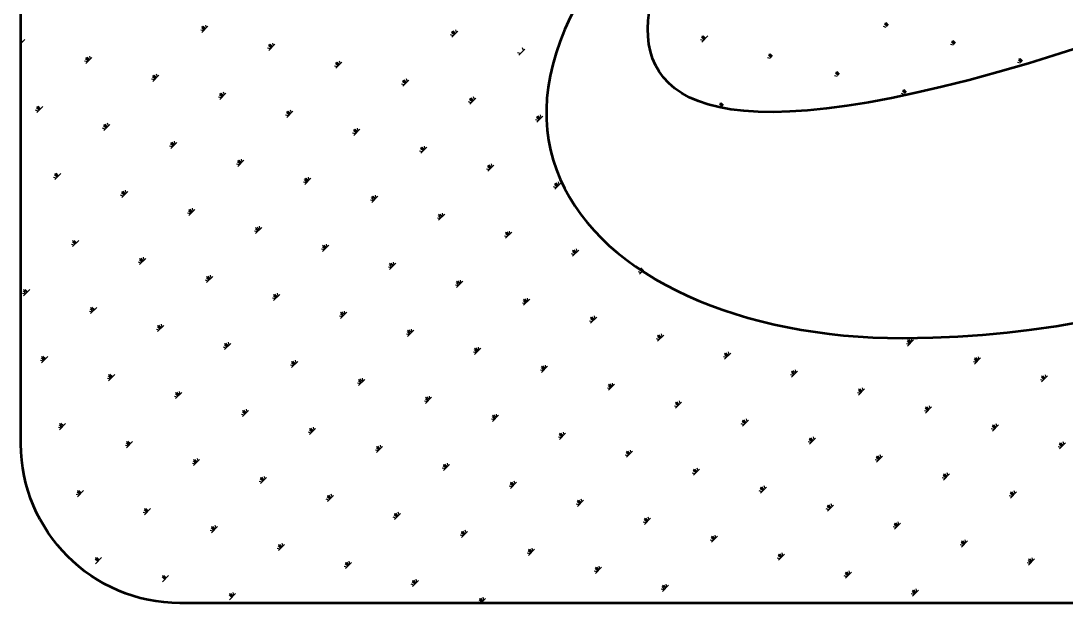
# Model space of a CAD drawing. Extents: x 962303 to 1579583, y -174742 to 224716.
# Drawn here: x 1404061 to 1405011, y 178968 to 179496 of the extents above; entities that cross this region are included whole.
import ezdxf

# ---------------------------------------------------------------- set-up
doc = ezdxf.new("R2010")
doc.units = 0
doc.header["$LTSCALE"] = 1000
doc.header["$MEASUREMENT"] = 0
doc.layers.add('PUB_TITLE', color=4, linetype='Continuous')

msp = doc.modelspace()

# ---------------------------------------------------------------- linework, layer by layer
at = {"layer": 'PUB_TITLE', "color": 4}
for p, q in [((1404226.82, 179487.23), (1404224.39, 179487.88)), ((1404227.52, 179487.93), (1404225.29, 179490.15)), ((1404228.21, 179488.62), (1404225.43, 179491.41)), ((1404225.43, 179485.84), (1404231, 179491.41)), ((1404228.91, 179489.32), (1404226.68, 179491.54)), ((1404229.6, 179490.01), (1404228.95, 179492.45)), ((1404456.71, 179485.64), (1404456.06, 179488.08)), ((1404847.29, 179490.43), (1404844.86, 179491.08)), ((1404847.99, 179491.12), (1404845.76, 179493.35)), ((1404848.68, 179491.82), (1404845.9, 179494.6)), ((1404849.38, 179492.52), (1404847.15, 179494.74)), ((1404061.06, 179475.79), (1404064.74, 179479.47)), ((1404062.65, 179477.38), (1404061.06, 179478.97)), ((1404453.93, 179482.86), (1404451.49, 179483.51)), ((1404454.62, 179483.56), (1404452.4, 179485.78)), ((1404455.32, 179484.25), (1404452.54, 179487.04)), ((1404452.54, 179481.47), (1404458.1, 179487.04)), ((1404456.02, 179484.95), (1404453.79, 179487.18)), ((1404681.03, 179478.49), (1404678.6, 179479.14)), ((1404681.73, 179479.19), (1404679.5, 179481.41)), ((1404682.43, 179479.88), (1404679.64, 179482.67)), ((1404679.64, 179477.1), (1404685.21, 179482.67)), ((1404683.12, 179480.58), (1404680.9, 179482.81)), ((1404909.53, 179475.51), (1404906.75, 179478.3)), ((1404910.23, 179476.21), (1404908, 179478.44)), ((1404061.96, 179476.68), (1404061.06, 179477.58)), ((1404061.26, 179475.99), (1404061.06, 179476.19)), ((1404287.67, 179470.92), (1404285.24, 179471.58)), ((1404288.37, 179471.62), (1404286.14, 179473.85)), ((1404289.06, 179472.32), (1404286.28, 179475.1)), ((1404286.28, 179469.53), (1404291.85, 179475.1)), ((1404289.76, 179473.01), (1404287.53, 179475.24)), ((1404290.46, 179473.71), (1404289.8, 179476.14)), ((1404513.39, 179465.16), (1404518.96, 179470.73)), ((1404517.56, 179469.34), (1404516.91, 179471.77)), ((1404908.14, 179474.12), (1404905.71, 179474.77)), ((1404908.84, 179474.82), (1404906.61, 179477.05)), ((1404121.42, 179458.99), (1404118.98, 179459.64)), ((1404122.11, 179459.68), (1404119.89, 179461.91)), ((1404122.81, 179460.38), (1404120.03, 179463.16)), ((1404120.03, 179457.59), (1404125.59, 179463.16)), ((1404123.51, 179461.08), (1404121.28, 179463.3)), ((1404124.2, 179461.77), (1404123.55, 179464.21)), ((1404349.92, 179456.01), (1404347.13, 179458.79)), ((1404347.13, 179453.23), (1404352.7, 179458.79)), ((1404350.61, 179456.71), (1404348.39, 179458.93)), ((1404351.31, 179457.4), (1404350.66, 179459.84)), ((1404514.78, 179466.55), (1404512.35, 179467.21)), ((1404741.89, 179462.19), (1404739.45, 179462.84)), ((1404742.58, 179462.88), (1404740.36, 179465.11)), ((1404743.28, 179463.58), (1404740.5, 179466.36)), ((1404743.98, 179464.27), (1404741.75, 179466.5)), ((1404969.69, 179458.51), (1404967.46, 179460.74)), ((1404970.39, 179459.21), (1404967.6, 179461.99)), ((1404971.08, 179459.9), (1404968.86, 179462.13)), ((1404348.53, 179454.62), (1404346.09, 179455.27)), ((1404349.22, 179455.31), (1404346.99, 179457.54)), ((1404804.13, 179447.27), (1404801.35, 179450.06)), ((1404804.83, 179447.97), (1404802.6, 179450.2)), ((1404969, 179457.82), (1404966.56, 179458.47)), ((1404182.27, 179442.68), (1404179.84, 179443.33)), ((1404182.97, 179443.38), (1404180.74, 179445.6)), ((1404183.66, 179444.07), (1404180.88, 179446.86)), ((1404180.88, 179441.29), (1404186.45, 179446.86)), ((1404184.36, 179444.77), (1404182.13, 179447)), ((1404185.06, 179445.47), (1404184.4, 179447.9)), ((1404410.08, 179439.01), (1404407.85, 179441.24)), ((1404410.77, 179439.7), (1404407.99, 179442.49)), ((1404407.99, 179436.92), (1404413.56, 179442.49)), ((1404411.47, 179440.4), (1404409.24, 179442.63)), ((1404412.16, 179441.1), (1404411.51, 179443.53)), ((1404802.74, 179445.88), (1404800.31, 179446.53)), ((1404803.44, 179446.58), (1404801.21, 179448.8)), ((1404244.52, 179427.77), (1404241.73, 179430.55)), ((1404241.73, 179424.98), (1404247.3, 179430.55)), ((1404245.21, 179428.46), (1404242.99, 179430.69)), ((1404245.91, 179429.16), (1404245.26, 179431.59)), ((1404409.38, 179438.31), (1404406.95, 179438.96)), ((1404864.29, 179430.27), (1404862.06, 179432.5)), ((1404864.99, 179430.97), (1404862.2, 179433.75)), ((1404865.68, 179431.66), (1404863.46, 179433.89)), ((1404243.13, 179426.38), (1404240.69, 179427.03)), ((1404243.82, 179427.07), (1404241.59, 179429.3)), ((1404470.23, 179422.01), (1404467.8, 179422.66)), ((1404470.93, 179422.7), (1404468.7, 179424.93)), ((1404471.62, 179423.4), (1404468.84, 179426.18)), ((1404468.84, 179420.61), (1404474.41, 179426.18)), ((1404472.32, 179424.09), (1404470.09, 179426.32)), ((1404473.02, 179424.79), (1404472.36, 179427.23)), ((1404698.73, 179419.03), (1404695.95, 179421.81)), ((1404699.43, 179419.73), (1404697.2, 179421.95)), ((1404863.59, 179429.57), (1404861.16, 179430.23)), ((1404076.87, 179414.44), (1404074.44, 179415.09)), ((1404077.57, 179415.14), (1404075.34, 179417.36)), ((1404078.26, 179415.83), (1404075.48, 179418.62)), ((1404075.48, 179413.05), (1404081.05, 179418.62)), ((1404078.96, 179416.53), (1404076.73, 179418.75)), ((1404304.67, 179410.77), (1404302.45, 179412.99)), ((1404305.37, 179411.46), (1404302.59, 179414.25)), ((1404302.59, 179408.68), (1404308.15, 179414.25)), ((1404306.07, 179412.16), (1404303.84, 179414.39)), ((1404306.76, 179412.85), (1404306.11, 179415.29)), ((1404697.34, 179417.64), (1404694.91, 179418.29)), ((1404698.04, 179418.33), (1404695.81, 179420.56)), ((1404139.12, 179399.53), (1404136.33, 179402.31)), ((1404136.33, 179396.74), (1404141.9, 179402.31)), ((1404139.81, 179400.22), (1404137.58, 179402.45)), ((1404140.51, 179400.92), (1404139.86, 179403.35)), ((1404303.98, 179410.07), (1404301.54, 179410.72)), ((1404531.09, 179405.7), (1404528.65, 179406.35)), ((1404531.78, 179406.4), (1404529.55, 179408.62)), ((1404532.48, 179407.09), (1404529.69, 179409.88)), ((1404529.69, 179404.31), (1404535.26, 179409.88)), ((1404533.17, 179407.79), (1404530.95, 179410.02)), ((1404533.87, 179408.49), (1404533.22, 179410.92)), ((1404137.72, 179398.13), (1404135.29, 179398.79)), ((1404138.42, 179398.83), (1404136.19, 179401.06)), ((1404364.83, 179393.76), (1404362.4, 179394.42)), ((1404365.53, 179394.46), (1404363.3, 179396.69)), ((1404366.22, 179395.16), (1404363.44, 179397.94)), ((1404363.44, 179392.37), (1404369.01, 179397.94)), ((1404366.92, 179395.85), (1404364.69, 179398.08)), ((1404367.62, 179396.55), (1404366.96, 179398.98)), ((1404199.27, 179382.52), (1404197.05, 179384.75)), ((1404199.97, 179383.22), (1404197.19, 179386)), ((1404197.19, 179380.44), (1404202.75, 179386)), ((1404200.67, 179383.92), (1404198.44, 179386.14)), ((1404201.36, 179384.61), (1404200.71, 179387.05)), ((1404198.58, 179381.83), (1404196.14, 179382.48)), ((1404425.68, 179377.46), (1404423.25, 179378.11)), ((1404426.38, 179378.16), (1404424.15, 179380.38)), ((1404427.08, 179378.85), (1404424.29, 179381.64)), ((1404424.29, 179376.07), (1404429.86, 179381.64)), ((1404427.77, 179379.55), (1404425.55, 179381.77)), ((1404428.47, 179380.24), (1404427.82, 179382.68)), ((1404259.43, 179365.52), (1404257, 179366.17)), ((1404260.13, 179366.22), (1404257.9, 179368.45)), ((1404260.82, 179366.91), (1404258.04, 179369.7)), ((1404258.04, 179364.13), (1404263.61, 179369.7)), ((1404261.52, 179367.61), (1404259.29, 179369.84)), ((1404262.21, 179368.31), (1404261.56, 179370.74)), ((1404487.23, 179361.85), (1404485.01, 179364.08)), ((1404487.93, 179362.55), (1404485.15, 179365.33)), ((1404485.15, 179359.76), (1404490.71, 179365.33)), ((1404488.63, 179363.24), (1404486.4, 179365.47)), ((1404489.32, 179363.94), (1404488.67, 179366.37)), ((1404093.87, 179354.28), (1404091.64, 179356.51)), ((1404094.57, 179354.98), (1404091.78, 179357.76)), ((1404091.78, 179352.19), (1404097.35, 179357.76)), ((1404095.26, 179355.67), (1404093.04, 179357.9)), ((1404323.07, 179352), (1404322.42, 179354.44)), ((1404486.54, 179361.15), (1404484.1, 179361.81)), ((1404093.18, 179353.59), (1404090.74, 179354.24)), ((1404320.28, 179349.22), (1404317.85, 179349.87)), ((1404320.98, 179349.91), (1404318.75, 179352.14)), ((1404321.68, 179350.61), (1404318.89, 179353.39)), ((1404318.89, 179347.82), (1404324.46, 179353.39)), ((1404322.37, 179351.31), (1404320.14, 179353.53)), ((1404547.39, 179344.85), (1404544.96, 179345.5)), ((1404548.09, 179345.54), (1404545.86, 179347.77)), ((1404548.78, 179346.24), (1404546, 179349.02)), ((1404546, 179343.46), (1404551.57, 179349.02)), ((1404549.48, 179346.94), (1404547.25, 179349.16)), ((1404550.18, 179347.63), (1404549.52, 179350.07)), ((1404154.03, 179337.28), (1404151.6, 179337.93)), ((1404154.73, 179337.98), (1404152.5, 179340.2)), ((1404155.42, 179338.67), (1404152.64, 179341.46)), ((1404152.64, 179335.89), (1404158.21, 179341.46)), ((1404156.12, 179339.37), (1404153.89, 179341.6)), ((1404156.81, 179340.06), (1404156.16, 179342.5)), ((1404381.83, 179333.61), (1404379.61, 179335.83)), ((1404382.53, 179334.3), (1404379.75, 179337.09)), ((1404379.75, 179331.52), (1404385.31, 179337.09)), ((1404383.23, 179335), (1404381, 179337.23)), ((1404383.92, 179335.7), (1404383.27, 179338.13)), ((1404217.67, 179323.76), (1404217.01, 179326.19)), ((1404381.14, 179332.91), (1404378.7, 179333.56)), ((1404214.88, 179320.97), (1404212.45, 179321.63)), ((1404215.58, 179321.67), (1404213.35, 179323.9)), ((1404216.27, 179322.37), (1404213.49, 179325.15)), ((1404213.49, 179319.58), (1404219.06, 179325.15)), ((1404216.97, 179323.06), (1404214.74, 179325.29)), ((1404441.99, 179316.61), (1404439.56, 179317.26)), ((1404442.69, 179317.3), (1404440.46, 179319.53)), ((1404443.38, 179318), (1404440.6, 179320.78)), ((1404440.6, 179315.21), (1404446.17, 179320.78)), ((1404444.08, 179318.69), (1404441.85, 179320.92)), ((1404444.77, 179319.39), (1404444.12, 179321.82)), ((1404276.43, 179305.37), (1404274.2, 179307.59)), ((1404277.13, 179306.06), (1404274.34, 179308.85)), ((1404274.34, 179303.28), (1404279.91, 179308.85)), ((1404277.82, 179306.76), (1404275.6, 179308.98)), ((1404278.52, 179307.45), (1404277.87, 179309.89)), ((1404275.74, 179304.67), (1404273.3, 179305.32)), ((1404502.84, 179300.3), (1404500.41, 179300.95)), ((1404503.54, 179301), (1404501.31, 179303.22)), ((1404504.24, 179301.69), (1404501.45, 179304.48)), ((1404501.45, 179298.91), (1404507.02, 179304.48)), ((1404504.93, 179302.39), (1404502.7, 179304.62)), ((1404505.63, 179303.08), (1404504.98, 179305.52)), ((1404109.48, 179292.73), (1404107.05, 179293.38)), ((1404110.18, 179293.43), (1404107.95, 179295.66)), ((1404110.87, 179294.12), (1404108.09, 179296.91)), ((1404108.09, 179291.34), (1404113.66, 179296.91)), ((1404111.57, 179294.82), (1404109.34, 179297.05)), ((1404336.59, 179288.36), (1404334.16, 179289.02)), ((1404337.29, 179289.06), (1404335.06, 179291.29)), ((1404337.98, 179289.76), (1404335.2, 179292.54)), ((1404335.2, 179286.97), (1404340.77, 179292.54)), ((1404338.68, 179290.45), (1404336.45, 179292.68)), ((1404339.37, 179291.15), (1404338.72, 179293.58)), ((1404565.09, 179285.39), (1404562.31, 179288.17)), ((1404562.31, 179282.6), (1404567.87, 179288.17)), ((1404565.79, 179286.08), (1404563.56, 179288.31)), ((1404566.48, 179286.78), (1404565.83, 179289.21)), ((1404171.03, 179277.12), (1404168.8, 179279.35)), ((1404171.73, 179277.82), (1404168.94, 179280.6)), ((1404168.94, 179275.03), (1404174.51, 179280.6)), ((1404172.42, 179278.52), (1404170.2, 179280.74)), ((1404173.12, 179279.21), (1404172.47, 179281.65)), ((1404563.7, 179283.99), (1404561.26, 179284.65)), ((1404564.39, 179284.69), (1404562.17, 179286.92)), ((1404170.34, 179276.43), (1404167.9, 179277.08)), ((1404397.44, 179272.06), (1404395.01, 179272.71)), ((1404398.14, 179272.75), (1404395.91, 179274.98)), ((1404398.83, 179273.45), (1404396.05, 179276.23)), ((1404396.05, 179270.67), (1404401.62, 179276.23)), ((1404399.53, 179274.15), (1404397.3, 179276.37)), ((1404400.23, 179274.84), (1404399.57, 179277.28)), ((1404625.25, 179268.38), (1404623.02, 179270.61)), ((1404625.94, 179269.08), (1404623.16, 179271.87)), ((1404623.16, 179266.3), (1404625.87, 179269.01)), ((1404626.64, 179269.78), (1404624.41, 179272)), ((1404231.19, 179260.12), (1404228.75, 179260.77)), ((1404231.88, 179260.82), (1404229.66, 179263.04)), ((1404232.58, 179261.51), (1404229.8, 179264.3)), ((1404229.8, 179258.73), (1404235.36, 179264.3)), ((1404233.28, 179262.21), (1404231.05, 179264.44)), ((1404233.97, 179262.91), (1404233.32, 179265.34)), ((1404459.69, 179257.14), (1404456.9, 179259.93)), ((1404456.9, 179254.36), (1404462.47, 179259.93)), ((1404460.38, 179257.84), (1404458.16, 179260.07)), ((1404461.08, 179258.54), (1404460.43, 179260.97)), ((1404624.55, 179267.69), (1404622.12, 179268.34)), ((1404065.63, 179248.88), (1404063.4, 179251.11)), ((1404066.33, 179249.58), (1404063.54, 179252.36)), ((1404063.54, 179246.79), (1404069.11, 179252.36)), ((1404067.02, 179250.27), (1404064.79, 179252.5)), ((1404458.3, 179255.75), (1404455.86, 179256.4)), ((1404458.99, 179256.45), (1404456.76, 179258.68)), ((1404064.93, 179248.18), (1404062.5, 179248.84)), ((1404292.04, 179243.82), (1404289.61, 179244.47)), ((1404292.74, 179244.51), (1404290.51, 179246.74)), ((1404293.43, 179245.21), (1404290.65, 179247.99)), ((1404290.65, 179242.42), (1404296.22, 179247.99)), ((1404294.13, 179245.9), (1404291.9, 179248.13)), ((1404294.83, 179246.6), (1404294.17, 179249.03)), ((1404519.85, 179240.14), (1404517.62, 179242.37)), ((1404520.54, 179240.84), (1404517.76, 179243.62)), ((1404517.76, 179238.05), (1404523.33, 179243.62)), ((1404521.24, 179241.53), (1404519.01, 179243.76)), ((1404521.93, 179242.23), (1404521.28, 179244.67)), ((1404125.79, 179231.88), (1404123.35, 179232.53)), ((1404126.48, 179232.58), (1404124.26, 179234.8)), ((1404127.18, 179233.27), (1404124.4, 179236.06)), ((1404124.4, 179230.49), (1404129.96, 179236.06)), ((1404127.88, 179233.97), (1404125.65, 179236.19)), ((1404354.29, 179228.9), (1404351.5, 179231.69)), ((1404351.5, 179226.12), (1404357.07, 179231.69)), ((1404354.98, 179229.6), (1404352.76, 179231.83)), ((1404355.68, 179230.29), (1404355.03, 179232.73)), ((1404519.15, 179239.45), (1404516.72, 179240.1)), ((1404352.9, 179227.51), (1404350.46, 179228.16)), ((1404353.59, 179228.21), (1404351.36, 179230.43)), ((1404580, 179223.14), (1404577.57, 179223.79)), ((1404580.7, 179223.84), (1404578.47, 179226.06)), ((1404581.39, 179224.53), (1404578.61, 179227.32)), ((1404578.61, 179221.75), (1404584.18, 179227.32)), ((1404582.09, 179225.23), (1404579.86, 179227.46)), ((1404582.79, 179225.93), (1404582.13, 179228.36)), ((1404186.64, 179215.57), (1404184.21, 179216.23)), ((1404187.34, 179216.27), (1404185.11, 179218.5)), ((1404188.03, 179216.97), (1404185.25, 179219.75)), ((1404185.25, 179214.18), (1404190.82, 179219.75)), ((1404188.73, 179217.66), (1404186.5, 179219.89)), ((1404189.42, 179218.36), (1404188.77, 179220.79)), ((1404414.44, 179211.9), (1404412.22, 179214.13)), ((1404415.14, 179212.6), (1404412.36, 179215.38)), ((1404412.36, 179209.81), (1404417.92, 179215.38)), ((1404415.84, 179213.29), (1404413.61, 179215.52)), ((1404416.53, 179213.99), (1404415.88, 179216.42)), ((1404643.64, 179209.62), (1404642.99, 179212.05)), ((1404248.89, 179200.66), (1404246.1, 179203.44)), ((1404246.1, 179197.88), (1404251.67, 179203.44)), ((1404249.58, 179201.36), (1404247.35, 179203.58)), ((1404250.28, 179202.05), (1404249.63, 179204.49)), ((1404413.75, 179211.2), (1404411.31, 179211.86)), ((1404640.86, 179206.84), (1404638.42, 179207.49)), ((1404641.55, 179207.53), (1404639.32, 179209.76)), ((1404642.25, 179208.23), (1404639.46, 179211.01)), ((1404639.46, 179205.44), (1404645.03, 179211.01)), ((1404642.94, 179208.92), (1404640.72, 179211.15)), ((1404867.96, 179202.47), (1404865.53, 179203.12)), ((1404868.66, 179203.16), (1404866.43, 179205.39)), ((1404869.36, 179203.86), (1404866.57, 179206.64)), ((1404866.57, 179201.07), (1404872.14, 179206.64)), ((1404870.05, 179204.55), (1404867.82, 179206.78)), ((1404870.75, 179205.25), (1404870.1, 179207.68)), ((1404247.49, 179199.27), (1404245.06, 179199.92)), ((1404248.19, 179199.96), (1404245.96, 179202.19)), ((1404474.6, 179194.9), (1404472.17, 179195.55)), ((1404475.3, 179195.6), (1404473.07, 179197.82)), ((1404475.99, 179196.29), (1404473.21, 179199.08)), ((1404473.21, 179193.51), (1404478.78, 179199.08)), ((1404476.69, 179196.99), (1404474.46, 179199.21)), ((1404477.39, 179197.68), (1404476.73, 179200.12)), ((1404702.41, 179191.23), (1404700.18, 179193.45)), ((1404703.1, 179191.92), (1404700.32, 179194.71)), ((1404700.32, 179189.14), (1404705.89, 179194.71)), ((1404703.8, 179192.62), (1404701.57, 179194.85)), ((1404704.49, 179193.31), (1404703.84, 179195.75)), ((1404081.24, 179187.33), (1404078.81, 179187.98)), ((1404081.94, 179188.03), (1404079.71, 179190.26)), ((1404082.63, 179188.72), (1404079.85, 179191.51)), ((1404079.85, 179185.94), (1404085.42, 179191.51)), ((1404083.33, 179189.42), (1404081.1, 179191.65)), ((1404308.35, 179182.96), (1404305.91, 179183.61)), ((1404309.04, 179183.66), (1404306.82, 179185.89)), ((1404309.74, 179184.35), (1404306.96, 179187.14)), ((1404306.96, 179181.57), (1404312.52, 179187.14)), ((1404310.44, 179185.05), (1404308.21, 179187.28)), ((1404311.13, 179185.75), (1404310.48, 179188.18)), ((1404538.24, 179181.38), (1404537.59, 179183.81)), ((1404701.71, 179190.53), (1404699.28, 179191.18)), ((1404928.82, 179186.16), (1404926.38, 179186.81)), ((1404929.51, 179186.86), (1404927.29, 179189.08)), ((1404930.21, 179187.55), (1404927.43, 179190.34)), ((1404927.43, 179184.77), (1404932.99, 179190.34)), ((1404930.91, 179188.25), (1404928.68, 179190.48)), ((1404931.6, 179188.95), (1404930.95, 179191.38)), ((1404142.79, 179171.72), (1404140.56, 179173.95)), ((1404143.49, 179172.42), (1404140.7, 179175.2)), ((1404140.7, 179169.63), (1404146.27, 179175.2)), ((1404144.18, 179173.11), (1404141.95, 179175.34)), ((1404535.46, 179178.59), (1404533.02, 179179.25)), ((1404536.15, 179179.29), (1404533.92, 179181.52)), ((1404536.85, 179179.99), (1404534.06, 179182.77)), ((1404534.06, 179177.2), (1404539.63, 179182.77)), ((1404537.54, 179180.68), (1404535.32, 179182.91)), ((1404762.56, 179174.22), (1404760.13, 179174.88)), ((1404763.26, 179174.92), (1404761.03, 179177.15)), ((1404763.95, 179175.62), (1404761.17, 179178.4)), ((1404761.17, 179172.83), (1404766.74, 179178.4)), ((1404764.65, 179176.31), (1404762.42, 179178.54)), ((1404765.35, 179177.01), (1404764.69, 179179.44)), ((1404991.06, 179171.25), (1404988.28, 179174.03)), ((1404988.28, 179168.46), (1404993.85, 179174.03)), ((1404991.76, 179171.94), (1404989.53, 179174.17)), ((1404992.45, 179172.64), (1404991.8, 179175.07)), ((1404142.09, 179171.03), (1404139.66, 179171.68)), ((1404369.2, 179166.66), (1404366.77, 179167.31)), ((1404369.9, 179167.35), (1404367.67, 179169.58)), ((1404370.59, 179168.05), (1404367.81, 179170.83)), ((1404367.81, 179165.26), (1404373.38, 179170.83)), ((1404371.29, 179168.75), (1404369.06, 179170.97)), ((1404371.98, 179169.44), (1404371.33, 179171.88)), ((1404597, 179162.98), (1404594.78, 179165.21)), ((1404597.7, 179163.68), (1404594.92, 179166.46)), ((1404594.92, 179160.9), (1404600.48, 179166.46)), ((1404598.4, 179164.38), (1404596.17, 179166.6)), ((1404599.09, 179165.07), (1404598.44, 179167.51)), ((1404989.67, 179169.86), (1404987.24, 179170.51)), ((1404990.37, 179170.55), (1404988.14, 179172.78)), ((1404202.95, 179154.72), (1404200.51, 179155.37)), ((1404203.64, 179155.42), (1404201.42, 179157.64)), ((1404204.34, 179156.11), (1404201.55, 179158.9)), ((1404201.55, 179153.33), (1404207.12, 179158.9)), ((1404205.03, 179156.81), (1404202.81, 179159.04)), ((1404205.73, 179157.5), (1404205.08, 179159.94)), ((1404432.84, 179153.14), (1404432.19, 179155.57)), ((1404596.31, 179162.29), (1404593.87, 179162.94)), ((1404823.42, 179157.92), (1404820.98, 179158.57)), ((1404824.11, 179158.61), (1404821.88, 179160.84)), ((1404824.81, 179159.31), (1404822.02, 179162.1)), ((1404822.02, 179156.53), (1404827.59, 179162.1)), ((1404825.5, 179160.01), (1404823.28, 179162.23)), ((1404826.2, 179160.7), (1404825.55, 179163.14)), ((1404430.05, 179150.35), (1404427.62, 179151)), ((1404430.75, 179151.05), (1404428.52, 179153.27)), ((1404431.45, 179151.74), (1404428.66, 179154.53)), ((1404428.66, 179148.96), (1404434.23, 179154.53)), ((1404432.14, 179152.44), (1404429.91, 179154.67)), ((1404657.16, 179145.98), (1404654.73, 179146.63)), ((1404657.86, 179146.68), (1404655.63, 179148.91)), ((1404658.55, 179147.37), (1404655.77, 179150.16)), ((1404655.77, 179144.59), (1404661.34, 179150.16)), ((1404659.25, 179148.07), (1404657.02, 179150.3)), ((1404659.95, 179148.77), (1404659.29, 179151.2)), ((1404885.66, 179143.01), (1404882.88, 179145.79)), ((1404882.88, 179140.22), (1404888.45, 179145.79)), ((1404886.36, 179143.7), (1404884.13, 179145.93)), ((1404887.05, 179144.4), (1404886.4, 179146.83)), ((1404263.8, 179138.41), (1404261.37, 179139.07)), ((1404264.5, 179139.11), (1404262.27, 179141.34)), ((1404265.19, 179139.81), (1404262.41, 179142.59)), ((1404262.41, 179137.02), (1404267.98, 179142.59)), ((1404265.89, 179140.5), (1404263.66, 179142.73)), ((1404266.58, 179141.2), (1404265.93, 179143.63)), ((1404491.6, 179134.74), (1404489.38, 179136.97)), ((1404492.3, 179135.44), (1404489.52, 179138.22)), ((1404489.52, 179132.65), (1404495.08, 179138.22)), ((1404493, 179136.13), (1404490.77, 179138.36)), ((1404493.69, 179136.83), (1404493.04, 179139.26)), ((1404884.27, 179141.61), (1404881.84, 179142.27)), ((1404884.97, 179142.31), (1404882.74, 179144.54)), ((1404097.55, 179126.48), (1404095.11, 179127.13)), ((1404098.24, 179127.17), (1404096.01, 179129.4)), ((1404098.94, 179127.87), (1404096.15, 179130.65)), ((1404096.15, 179125.09), (1404101.72, 179130.65)), ((1404099.63, 179128.57), (1404097.41, 179130.79)), ((1404327.44, 179124.89), (1404326.79, 179127.33)), ((1404490.91, 179134.05), (1404488.47, 179134.7)), ((1404718.02, 179129.68), (1404715.58, 179130.33)), ((1404718.71, 179130.37), (1404716.48, 179132.6)), ((1404719.41, 179131.07), (1404716.62, 179133.85)), ((1404716.62, 179128.28), (1404722.19, 179133.85)), ((1404720.1, 179131.76), (1404717.88, 179133.99)), ((1404720.8, 179132.46), (1404720.15, 179134.89)), ((1404945.82, 179126), (1404943.59, 179128.23)), ((1404946.51, 179126.7), (1404943.73, 179129.48)), ((1404943.73, 179123.92), (1404949.3, 179129.48)), ((1404947.21, 179127.4), (1404944.98, 179129.62)), ((1404947.91, 179128.09), (1404947.25, 179130.53)), ((1404324.65, 179122.11), (1404322.22, 179122.76)), ((1404325.35, 179122.81), (1404323.12, 179125.03)), ((1404326.05, 179123.5), (1404323.26, 179126.29)), ((1404323.26, 179120.72), (1404328.83, 179126.29)), ((1404326.74, 179124.2), (1404324.51, 179126.42)), ((1404551.76, 179117.74), (1404549.33, 179118.39)), ((1404552.46, 179118.44), (1404550.23, 179120.66)), ((1404553.15, 179119.13), (1404550.37, 179121.92)), ((1404550.37, 179116.35), (1404555.94, 179121.92)), ((1404553.85, 179119.83), (1404551.62, 179122.06)), ((1404554.54, 179120.52), (1404553.89, 179122.96)), ((1404780.26, 179114.76), (1404777.48, 179117.55)), ((1404777.48, 179111.98), (1404783.04, 179117.55)), ((1404780.96, 179115.46), (1404778.73, 179117.69)), ((1404781.65, 179116.16), (1404781, 179118.59)), ((1404945.12, 179125.31), (1404942.69, 179125.96)), ((1404158.4, 179110.17), (1404155.96, 179110.82)), ((1404159.09, 179110.87), (1404156.87, 179113.1)), ((1404159.79, 179111.56), (1404157.01, 179114.35)), ((1404157.01, 179108.78), (1404162.57, 179114.35)), ((1404160.49, 179112.26), (1404158.26, 179114.49)), ((1404386.2, 179106.5), (1404383.98, 179108.73)), ((1404386.9, 179107.2), (1404384.11, 179109.98)), ((1404384.11, 179104.41), (1404389.68, 179109.98)), ((1404387.59, 179107.89), (1404385.37, 179110.12)), ((1404388.29, 179108.59), (1404387.64, 179111.02)), ((1404778.87, 179113.37), (1404776.43, 179114.02)), ((1404779.56, 179114.07), (1404777.34, 179116.29)), ((1405005.98, 179109), (1405003.54, 179109.65)), ((1405006.67, 179109.7), (1405004.44, 179111.93)), ((1405007.37, 179110.39), (1405004.58, 179113.18)), ((1405004.58, 179107.61), (1405010.15, 179113.18)), ((1405008.06, 179111.09), (1405005.84, 179113.32)), ((1405008.76, 179111.79), (1405008.11, 179114.22)), ((1404220.64, 179095.26), (1404217.86, 179098.04)), ((1404217.86, 179092.47), (1404223.43, 179098.04)), ((1404221.34, 179095.96), (1404219.11, 179098.18)), ((1404222.04, 179096.65), (1404221.38, 179099.09)), ((1404385.51, 179105.8), (1404383.07, 179106.46)), ((1404612.61, 179101.43), (1404610.18, 179102.09)), ((1404613.31, 179102.13), (1404611.08, 179104.36)), ((1404614.01, 179102.83), (1404611.22, 179105.61)), ((1404611.22, 179100.04), (1404616.79, 179105.61)), ((1404614.7, 179103.52), (1404612.47, 179105.75)), ((1404615.4, 179104.22), (1404614.75, 179106.65)), ((1404840.42, 179097.76), (1404838.19, 179099.99)), ((1404841.11, 179098.46), (1404838.33, 179101.24)), ((1404838.33, 179095.67), (1404843.9, 179101.24)), ((1404841.81, 179099.15), (1404839.58, 179101.38)), ((1404842.51, 179099.85), (1404841.85, 179102.28)), ((1404219.25, 179093.87), (1404216.82, 179094.52)), ((1404219.95, 179094.56), (1404217.72, 179096.79)), ((1404446.36, 179089.5), (1404443.93, 179090.15)), ((1404447.06, 179090.19), (1404444.83, 179092.42)), ((1404447.75, 179090.89), (1404444.97, 179093.67)), ((1404444.97, 179088.11), (1404450.54, 179093.67)), ((1404448.45, 179091.59), (1404446.22, 179093.81)), ((1404449.14, 179092.28), (1404448.49, 179094.72)), ((1404674.86, 179086.52), (1404672.08, 179089.31)), ((1404672.08, 179083.74), (1404677.64, 179089.31)), ((1404675.56, 179087.22), (1404673.33, 179089.44)), ((1404676.25, 179087.91), (1404675.6, 179090.35)), ((1404839.72, 179097.07), (1404837.29, 179097.72)), ((1404280.8, 179078.26), (1404278.57, 179080.48)), ((1404281.5, 179078.95), (1404278.71, 179081.74)), ((1404278.71, 179076.17), (1404284.28, 179081.74)), ((1404282.19, 179079.65), (1404279.97, 179081.88)), ((1404282.89, 179080.35), (1404282.24, 179082.78)), ((1404673.47, 179085.13), (1404671.03, 179085.78)), ((1404674.16, 179085.82), (1404671.94, 179088.05)), ((1404900.58, 179080.76), (1404898.14, 179081.41)), ((1404901.27, 179081.46), (1404899.04, 179083.68)), ((1404901.97, 179082.15), (1404899.18, 179084.94)), ((1404899.18, 179079.37), (1404904.75, 179084.94)), ((1404902.66, 179082.85), (1404900.44, 179085.08)), ((1404903.36, 179083.54), (1404902.71, 179085.98)), ((1404115.24, 179067.02), (1404112.46, 179069.8)), ((1404112.46, 179064.23), (1404118.03, 179069.8)), ((1404115.94, 179067.71), (1404113.71, 179069.94)), ((1404280.11, 179077.56), (1404277.67, 179078.21)), ((1404507.21, 179073.19), (1404504.78, 179073.84)), ((1404507.91, 179073.89), (1404505.68, 179076.12)), ((1404508.61, 179074.58), (1404505.82, 179077.37)), ((1404505.82, 179071.8), (1404511.39, 179077.37)), ((1404509.3, 179075.28), (1404507.07, 179077.51)), ((1404510, 179075.98), (1404509.34, 179078.41)), ((1404734.32, 179068.82), (1404731.89, 179069.48)), ((1404735.02, 179069.52), (1404732.79, 179071.75)), ((1404735.71, 179070.22), (1404732.93, 179073)), ((1404732.93, 179067.43), (1404738.5, 179073)), ((1404736.41, 179070.91), (1404734.18, 179073.14)), ((1404737.1, 179071.61), (1404736.45, 179074.04)), ((1404964.21, 179067.24), (1404963.56, 179069.67)), ((1404113.85, 179065.62), (1404111.42, 179066.28)), ((1404114.55, 179066.32), (1404112.32, 179068.55)), ((1404340.96, 179061.26), (1404338.52, 179061.91)), ((1404341.65, 179061.95), (1404339.43, 179064.18)), ((1404342.35, 179062.65), (1404339.57, 179065.43)), ((1404339.57, 179059.86), (1404345.13, 179065.43)), ((1404343.05, 179063.34), (1404340.82, 179065.57)), ((1404343.74, 179064.04), (1404343.09, 179066.47)), ((1404569.46, 179058.28), (1404566.67, 179061.06)), ((1404566.67, 179055.49), (1404572.24, 179061.06)), ((1404570.15, 179058.97), (1404567.93, 179061.2)), ((1404570.85, 179059.67), (1404570.2, 179062.11)), ((1404961.43, 179064.45), (1404958.99, 179065.11)), ((1404962.12, 179065.15), (1404959.9, 179067.38)), ((1404962.82, 179065.85), (1404960.04, 179068.63)), ((1404960.04, 179063.06), (1404965.6, 179068.63)), ((1404963.52, 179066.54), (1404961.29, 179068.77)), ((1404175.4, 179050.02), (1404173.17, 179052.24)), ((1404176.1, 179050.71), (1404173.31, 179053.5)), ((1404173.31, 179047.93), (1404178.88, 179053.5)), ((1404176.79, 179051.41), (1404174.57, 179053.63)), ((1404568.07, 179056.89), (1404565.63, 179057.54)), ((1404568.76, 179057.58), (1404566.53, 179059.81)), ((1404795.17, 179052.52), (1404792.74, 179053.17)), ((1404795.87, 179053.21), (1404793.64, 179055.44)), ((1404796.57, 179053.91), (1404793.78, 179056.69)), ((1404793.78, 179051.13), (1404799.35, 179056.69)), ((1404797.26, 179054.61), (1404795.03, 179056.83)), ((1404797.96, 179055.3), (1404797.31, 179057.74)), ((1404174.7, 179049.32), (1404172.27, 179049.97)), ((1404401.81, 179044.95), (1404399.38, 179045.6)), ((1404402.51, 179045.65), (1404400.28, 179047.87)), ((1404403.2, 179046.34), (1404400.42, 179049.13)), ((1404400.42, 179043.56), (1404405.99, 179049.13)), ((1404403.9, 179047.04), (1404401.67, 179049.27)), ((1404404.6, 179047.73), (1404403.94, 179050.17)), ((1404628.92, 179040.58), (1404626.49, 179041.23)), ((1404629.62, 179041.28), (1404627.39, 179043.5)), ((1404630.31, 179041.97), (1404627.53, 179044.76)), ((1404627.53, 179039.19), (1404633.1, 179044.76)), ((1404631.01, 179042.67), (1404628.78, 179044.9)), ((1404631.7, 179043.37), (1404631.05, 179045.8)), ((1404858.81, 179039), (1404858.16, 179041.43)), ((1404235.56, 179033.01), (1404233.12, 179033.67)), ((1404236.25, 179033.71), (1404234.03, 179035.94)), ((1404236.95, 179034.41), (1404234.17, 179037.19)), ((1404234.17, 179031.62), (1404239.73, 179037.19)), ((1404237.65, 179035.1), (1404235.42, 179037.33)), ((1404238.34, 179035.8), (1404237.69, 179038.23)), ((1404463.36, 179029.34), (1404461.13, 179031.57)), ((1404464.06, 179030.04), (1404461.27, 179032.82)), ((1404461.27, 179027.25), (1404466.84, 179032.82)), ((1404464.75, 179030.73), (1404462.53, 179032.96)), ((1404465.45, 179031.43), (1404464.8, 179033.86)), ((1404856.03, 179036.21), (1404853.59, 179036.86)), ((1404856.72, 179036.91), (1404854.5, 179039.14)), ((1404857.42, 179037.6), (1404854.64, 179040.39)), ((1404854.64, 179034.82), (1404860.2, 179040.39)), ((1404858.12, 179038.3), (1404855.89, 179040.53)), ((1404462.67, 179028.64), (1404460.23, 179029.3)), ((1404689.77, 179024.28), (1404687.34, 179024.93)), ((1404690.47, 179024.97), (1404688.24, 179027.2)), ((1404691.17, 179025.67), (1404688.38, 179028.45)), ((1404688.38, 179022.88), (1404693.95, 179028.45)), ((1404691.86, 179026.36), (1404689.63, 179028.59)), ((1404692.56, 179027.06), (1404691.9, 179029.49)), ((1404917.58, 179020.6), (1404915.35, 179022.83)), ((1404918.27, 179021.3), (1404915.49, 179024.08)), ((1404915.49, 179018.51), (1404921.06, 179024.08)), ((1404918.97, 179021.99), (1404916.74, 179024.22)), ((1404919.66, 179022.69), (1404919.01, 179025.12)), ((1404296.41, 179016.71), (1404293.98, 179017.36)), ((1404297.11, 179017.4), (1404294.88, 179019.63)), ((1404297.8, 179018.1), (1404295.02, 179020.88)), ((1404295.02, 179015.32), (1404300.59, 179020.88)), ((1404298.5, 179018.8), (1404296.27, 179021.02)), ((1404299.2, 179019.49), (1404298.54, 179021.93)), ((1404523.52, 179012.34), (1404521.08, 179012.99)), ((1404524.21, 179013.04), (1404521.99, 179015.26)), ((1404524.91, 179013.73), (1404522.13, 179016.52)), ((1404522.13, 179010.95), (1404527.69, 179016.52)), ((1404525.61, 179014.43), (1404523.38, 179016.65)), ((1404526.3, 179015.12), (1404525.65, 179017.56)), ((1404753.41, 179010.75), (1404752.76, 179013.19)), ((1404916.88, 179019.91), (1404914.45, 179020.56)), ((1404130.85, 179005.47), (1404128.63, 179007.7)), ((1404131.55, 179006.16), (1404128.76, 179008.95)), ((1404128.76, 179003.38), (1404134.33, 179008.95)), ((1404132.24, 179006.86), (1404130.02, 179009.09)), ((1404357.96, 179001.1), (1404355.73, 179003.33)), ((1404358.66, 179001.79), (1404355.87, 179004.58)), ((1404355.87, 178999.01), (1404361.44, 179004.58)), ((1404359.35, 179002.49), (1404357.12, 179004.72)), ((1404360.05, 179003.19), (1404359.4, 179005.62)), ((1404750.63, 179007.97), (1404748.19, 179008.62)), ((1404751.32, 179008.67), (1404749.09, 179010.89)), ((1404752.02, 179009.36), (1404749.23, 179012.15)), ((1404749.23, 179006.58), (1404754.8, 179012.15)), ((1404752.71, 179010.06), (1404750.49, 179012.29)), ((1404977.73, 179003.6), (1404975.3, 179004.25)), ((1404978.43, 179004.3), (1404976.2, 179006.52)), ((1404979.13, 179004.99), (1404976.34, 179007.78)), ((1404976.34, 179002.21), (1404981.91, 179007.78)), ((1404979.82, 179005.69), (1404977.59, 179007.92)), ((1404980.52, 179006.39), (1404979.87, 179008.82)), ((1404357.26, 179000.4), (1404354.83, 179001.05)), ((1404584.37, 178996.03), (1404581.94, 178996.69)), ((1404585.07, 178996.73), (1404582.84, 178998.96)), ((1404585.76, 178997.43), (1404582.98, 179000.21)), ((1404582.98, 178994.64), (1404588.55, 179000.21)), ((1404586.46, 178998.12), (1404584.23, 179000.35)), ((1404587.16, 178998.82), (1404586.5, 179001.25)), ((1404812.18, 178992.36), (1404809.95, 178994.59)), ((1404812.87, 178993.06), (1404810.09, 178995.84)), ((1404810.09, 178990.27), (1404815.66, 178995.84)), ((1404813.57, 178993.75), (1404811.34, 178995.98)), ((1404814.26, 178994.45), (1404813.61, 178996.88)), ((1404191.71, 178989.16), (1404189.48, 178991.39)), ((1404192.4, 178989.86), (1404189.62, 178992.64)), ((1404189.62, 178987.07), (1404195.19, 178992.64)), ((1404193.1, 178990.55), (1404190.87, 178992.78)), ((1404418.12, 178984.1), (1404415.68, 178984.75)), ((1404418.81, 178984.79), (1404416.59, 178987.02)), ((1404419.51, 178985.49), (1404416.73, 178988.27)), ((1404416.73, 178982.7), (1404422.29, 178988.27)), ((1404420.21, 178986.19), (1404417.98, 178988.41)), ((1404420.9, 178986.88), (1404420.25, 178989.32)), ((1404647.31, 178981.82), (1404645.09, 178984.04)), ((1404648.01, 178982.51), (1404647.36, 178984.95)), ((1404811.48, 178991.66), (1404809.05, 178992.32)), ((1404252.56, 178972.86), (1404250.33, 178975.08)), ((1404253.26, 178973.55), (1404250.47, 178976.34)), ((1404250.47, 178970.77), (1404256.04, 178976.34)), ((1404253.95, 178974.25), (1404251.72, 178976.48)), ((1404254.65, 178974.94), (1404254, 178977.38)), ((1404645.23, 178979.73), (1404642.79, 178980.38)), ((1404645.92, 178980.42), (1404643.69, 178982.65)), ((1404646.62, 178981.12), (1404643.83, 178983.9)), ((1404643.83, 178978.34), (1404649.4, 178983.9)), ((1404872.33, 178975.36), (1404869.9, 178976.01)), ((1404873.03, 178976.05), (1404870.8, 178978.28)), ((1404873.73, 178976.75), (1404870.94, 178979.54)), ((1404870.94, 178973.97), (1404876.51, 178979.54)), ((1404874.42, 178977.45), (1404872.19, 178979.67)), ((1404875.12, 178978.14), (1404874.46, 178980.58)), ((1404478.97, 178967.79), (1404476.54, 178968.44)), ((1404479.67, 178968.49), (1404477.44, 178970.71)), ((1404480.36, 178969.18), (1404477.58, 178971.97)), ((1404481.06, 178969.88), (1404478.83, 178972.11)), ((1404478.89, 178967.71), (1404483.15, 178971.97)), ((1404481.76, 178970.58), (1404481.1, 178973.01)), ((1404705.97, 178967.71), (1404705.94, 178967.74)), ((1404708.46, 178967.71), (1404708.21, 178968.64))]:
    msp.add_line(p, q, dxfattribs=at)
at = {"layer": 'PUB_TITLE', "color": 4, "lineweight": 53}
for points, knots in [([(1404726.41, 179680.86), (1404726.41, 179680.86), (1404368.91, 179257.37), (1405035.91, 179476.37), (1405532.37, 179634.5), (1405973.74, 180013.97), (1405995.14, 180124.06), (1405995.14, 180124.06), (1405936.65, 179895.81), (1405798.86, 179708.84), (1405784.24, 179662.4), (1405374.65, 179221.01), (1404889.54, 179208.97), (1404594.19, 179194.77), (1404358.71, 179405.18), (1404726.41, 179680.86)], [0, 0, 0, 0, 1, 1, 1, 2, 2, 2, 3, 3, 3, 4, 4, 4, 5, 5, 5, 5]), ([(1405915.42, 179909.06), (1405915.42, 179513.05), (1405915.42, 179112.22), (1405915.42, 179112.22), (1405915.42, 179032.75), (1405850.39, 178967.71), (1405770.92, 178967.71), (1405770.92, 178967.71), (1404205.56, 178967.71), (1404205.56, 178967.71), (1404126.08, 178967.71), (1404061.06, 179032.75), (1404061.06, 179112.22), (1404061.06, 179112.22), (1404061.06, 179474.69), (1404061.06, 179850.79)], [2.493971, 2.493971, 2.493971, 2.493971, 3, 3, 3, 4, 4, 4, 5, 5, 5, 6, 6, 6, 6.481204, 6.481204, 6.481204, 6.481204])]:
    msp.add_open_spline(points, degree=3, knots=knots, dxfattribs=at)

doc.saveas('drawing.dxf')
